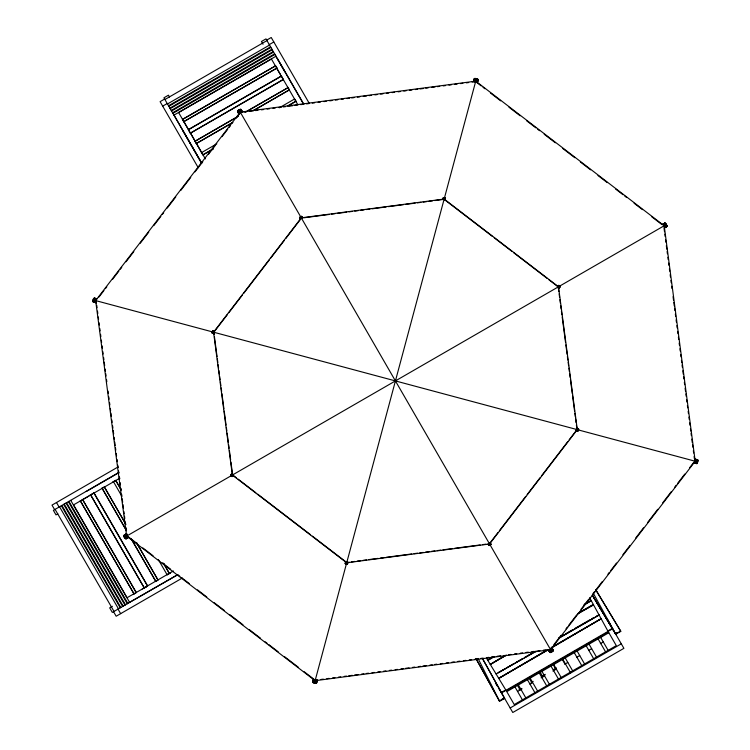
<?xml version="1.0" encoding="UTF-8"?>
<svg xmlns="http://www.w3.org/2000/svg" width="750" height="750" viewBox="0 0 750 750"><rect width="100%" height="100%" fill="white"/><g stroke="black" fill="none" stroke-linecap="round" stroke-linejoin="round"><path stroke-width="1.12" d="M346.641 562.603L346.969 564.047L347.034 562.669L346.659 564.075L345.637 563.691M445.059 198.375L443.663 197.85L443.212 199.556M238.566 111.844C239.184 115.688 240.122 110.419 241.613 112.237M241.875 111.328L241.059 111.45L239.85 109.359L242.316 111.534L240.666 109.237L242.278 112.031L240.666 109.237L238.041 110.409L237.487 111.544L238.688 113.634L239.953 113.719M300.338 218.981C300.844 216.731 304.312 218.803 301.537 216.309L299.606 217.716L300.338 218.981L299.944 217.022L301.191 217.912L300.459 216.647L301.772 217.659M345.891 563.869L346.097 561.975M489.881 543.15L488.513 543.947M488.1 544.181L489.094 545.578L488.372 544.312C490.547 544.284 490.059 541.163 491.006 544.481C489.637 547.594 486.516 542.306 489.591 545.503L488.681 544.022L489.713 545.241L490.603 544.603L490.134 544.387M548.981 650.513L549.797 650.391L550.997 652.472L548.531 650.297L550.191 652.603L548.569 649.809L550.191 652.603L553.331 650.784L552.159 648.206L550.903 648.113M552.122 648.694L553.369 650.297L552.159 648.206L550.753 649.959L551.962 652.05L549.797 650.391L550.753 649.959L552.816 651.431L551.484 648.6L550.697 648.544M552.666 650.991L551.812 651.778M316.425 679.791L317.259 680.747L316.256 683.4L312.75 682.463L313.584 679.341L312.75 682.463L313.209 679.659L313.416 682.95L314.034 680.616L313.378 680.128M474.422 82.041L473.597 81.094L474.6 78.441L478.097 79.378L477.262 82.491L478.266 79.847L477.075 80.259M93.319 299.972L93.469 301.369M96.675 299.691C94.969 298.884 96.159 303.028 95.597 301.753M212.072 331.847C211.022 334.069 216.319 333.628 212.025 332.972L213.384 332.85C214.95 331.125 212.841 329.728 212.072 331.847L213.713 331.622L212.297 331.247L214.003 331.228L212.587 330.844L214.284 331.125M576.103 430.041C576.619 432.534 578.119 426.919 576.431 428.812M578.569 430.05L576.928 430.266L578.334 430.641L576.628 430.669L578.044 431.044L576.347 430.763L577.762 431.147L578.569 430.05L578.663 429.413L577.003 428.916L578.419 429.291L577.884 430.688M445.134 199.913L445.416 198.216L445.041 199.631L444.637 199.341L445.012 197.925L445.134 199.913L445.416 198.216L443.784 197.597L443.062 197.841L442.791 199.537M473.766 81.553L474.6 78.441L474.788 80.681L477.647 82.172L478.097 79.378L477.478 81.722L477.441 78.891L476.812 81.225L476.456 78.516L475.828 80.841L475.416 78.347L474.788 80.681L473.972 80.766M443.663 197.85L443.287 199.256L443.981 197.812M314.203 679.669L315.103 680.7L475.753 81.141L476.887 81.975L477.403 79.35M444.741 198.019L444.675 199.791M347.344 562.631L346.847 564.291L346.219 564.197L345.122 563.391L346.219 561.731L345.216 563.672L345.497 561.975L345.619 563.962L345.6 562.256M347.447 562.059L347.569 564.047L346.847 564.291L345.994 562.556L346.219 564.197M317.091 680.278L316.256 683.4L316.059 681.159L314.034 680.616L314.4 683.325L315.019 680.991L315.441 683.484L316.059 681.159L316.875 681.066M443.588 198.141L443.147 199.378L443.522 197.972L443.841 198.328M283.228 79.444L190.294 133.209L283.5 79.491M212.578 331.266L212.222 332.597L213.75 333.113M697.537 461.869L696.994 462.9M444.037 199.106L443.784 197.597L442.913 199.059C443.344 196.716 442.031 200.025 444.637 199.341L444.422 197.7M316.462 682.612L317.259 680.747L316.631 683.081L315.806 682.125M125.831 534.469L126.534 534.066L123.741 535.678L124.294 537.45L126.047 538.856L128.138 537.656L128.353 537.206L125.559 538.819L127.003 537.103L125.831 534.469L123.872 536.494L125.953 535.284L124.294 537.45L126.384 536.25L124.913 538.303L127.003 537.103L128.138 537.656L126.047 538.856L127.65 537.619M127.884 536.691C126.994 537.947 125.391 533.653 127.144 535.05A1.312 0.506 60 0 0 126.3 534.984M231.881 475.763C231.075 477.319 230.484 472.894 232.744 474.347M231.947 474L232.772 474.056C227.344 474.806 235.566 478.641 231.947 474L230.972 475.041M232.134 475.894L232.088 476.653L233.053 475.903L231.394 476.316L232.284 475.069M558.497 286.003C562.819 283.463 555.881 291.741 559.95 287.166L558.553 288.169L559.875 286.669L558.684 287.897M558.759 286.125C558.666 284.541 560.484 287.681 559.153 286.809M664.716 224.231L665.297 223.012L667.106 226.153L664.312 227.775M665.062 223.931L665.906 224.006L666.638 225.647M238.491 116.1L194.963 141.291L235.481 117.938M558.347 286.819L559.237 285.572L557.288 285.966L558.853 285.262L557.972 286.303L558.609 287.4L559.612 286.088M183.844 121.612L276.919 68.081L183.844 121.612L188.428 129.553L281.269 76.041M93.853 298.941L93.553 299.353L96.188 299.559M212.503 333.094C215.4 333.647 211.191 333.609 212.794 332.7M577.837 429.197L578.419 428.691L578.663 429.413L577.153 429.666M694.969 461.859L694.369 462.375M694.641 462.966L695.662 460.284L694.791 459.253L697.903 460.087L697.997 460.903L696.966 463.594L694.172 463.134L693.853 462.759L696.966 463.594L694.172 463.134L697.453 462.928L695.119 462.309L697.828 461.944L695.503 461.325L697.997 460.903L695.662 460.284L697.903 460.087L697.584 459.713L695.25 459.084M315.975 679.95L316.5 680.541L315.103 680.7L126.647 536.091L95.644 300.591L240.253 112.144L475.753 81.141L664.2 225.741L664.106 227.109M98.981 297.019L103.959 290.531M105.384 288.675L106.809 286.819M112.5 279.413L118.894 271.069M120.319 269.213L121.744 267.356M126.009 261.797L133.828 251.606M140.231 243.263L148.763 232.144M153.741 225.656L160.856 216.384M162.281 214.528L163.697 212.681M167.259 208.041L175.791 196.922M180.769 190.434L190.725 177.459M194.991 171.9L202.809 161.709M208.5 154.294L215.616 145.022M222.019 136.678L227.7 129.272M229.125 127.416L230.55 125.559M236.241 118.144L240.506 112.584M213.544 332.184L301.275 217.847L444.159 199.041L558.497 286.772L577.303 429.656L489.572 543.984L346.688 562.8L232.359 475.069L213.544 332.184L211.969 332.475L213.431 333.347M227.372 314.634L213.844 332.259L214.153 334.584M228.797 312.778L242.325 295.144M243.75 293.287L269.391 259.875M270.816 258.019L284.344 240.394M285.769 238.537L301.434 218.119M231.019 475.8L232.031 474.488M489.422 543.722L497.962 532.584M499.387 530.728L525.731 496.388M527.156 494.531L539.981 477.834M541.406 475.978L567.75 441.637M569.175 439.781L577.003 429.572M551.062 648.328L552.478 646.472M553.903 644.616L561.019 635.353M565.997 628.866L567.413 627.009M568.837 625.153L576.656 614.963M580.931 609.403L588.75 599.203M593.016 593.644L594.441 591.788M602.259 581.597L595.866 589.941L620.784 631.294L615.741 634.2L592.378 595.266M607.95 574.181L609.375 572.325M610.8 570.478L616.481 563.062M622.884 554.719L630 545.447M635.691 538.041L643.509 527.841M647.775 522.281L657.731 509.306M662.709 502.819L671.241 491.7M674.803 487.059L676.219 485.212M677.644 483.356L684.759 474.084M689.738 467.597L694.003 462.037M549.497 650.034L550.603 649.697L695.203 461.241L664.2 225.741L663.413 224.887M301.181 217.106C302.053 215.784 298.912 217.594 300.497 217.509M301.472 217.134L301.537 216.309L302.512 218.006M489.159 544.763L488.831 545.447L488.119 543.881M489.45 544.781L489.713 545.241L488.991 543.975M551.456 648.909L550.603 649.697L315.103 680.7M550.294 651.253L549.741 652.388L548.569 649.809M232.744 122.456L196.275 143.559L232.744 122.541M558.188 286.913L559.219 285.863M124.95 537.834L124.566 537.3L126.384 535.491M559.453 286.181L558.394 287.587L559.659 286.856M475.219 78.759C474.328 79.603 476.231 78.019 476.991 79.041M315.637 683.072L313.444 682.491M347.944 562.631L346.594 562.781M346.969 564.047L346.8 563.559M557.587 285.994L558.422 285.506M663.206 224.222L664.8 222.975L662.494 224.625L665.297 223.012L663.844 224.738L664.809 227.812L667.106 226.153L665.016 227.363L666.984 225.347L664.894 226.547L666.553 224.381L664.462 225.591L665.934 223.528L663.844 224.738L662.709 224.184L664.584 223.425M238.509 110.438L239.044 110.053M294.544 99.028L279.403 107.747M505.237 655.275L490.284 664.434L505.434 655.613M578.147 613.256L593.522 604.828L577.331 614.175M546.816 650.1L498.759 678.366L546.938 650.306M551.953 647.381L601.134 618.741L552.075 647.587M164.644 99.037L160.106 101.662L198.244 167.709M266.7 40.116L271.228 37.5L309.366 103.556M164.916 99.516L266.972 40.594M162.694 106.134L167.231 103.519L167.484 103.969L269.541 45.047M269.278 44.597L273.816 41.981M168.525 105.769L270.581 46.847M168.844 106.312L270.891 47.391M169.884 108.112L271.931 49.191M170.194 108.656L272.25 49.734M171.234 110.456L273.291 51.534M171.544 111L273.6 52.078M172.584 112.8L274.641 53.878M172.903 113.344L274.95 54.422M173.944 115.144L275.991 56.222M182.531 119.344L275.606 65.812L182.391 119.541L183.891 121.903M188.325 129.806L281.541 76.087M245.559 112.022L288.169 87.562L247.641 110.925M252.928 110.822L289.256 89.878M253.003 110.859L289.472 89.831M216.834 143.812L201.506 152.634L196.416 143.391M212.953 149.062L202.819 154.903L213.122 149.034M287.916 105.844L296.016 101.175M287.794 105.984L295.866 101.325M118.059 466.969L52.003 505.106L54.628 509.644M118.753 472.5L53.391 510.356L56.006 514.894L57.834 513.834M86.203 491.531L118.8 472.716M88.828 496.059L73.537 504.9L127.041 597.731L147.562 586.013M89.934 495.178L93.863 492.919M101.709 488.381L103.678 487.247M112.519 482.147L115.472 480.441M80.316 500.728L134.044 593.944L80.344 500.963L119.878 478.134M124.35 535.913L126.441 534.703M232.284 474.609L231.019 475.341L232.238 474.309L232.678 475.303M126.647 536.091L664.2 225.741M133.031 594.534L135.919 592.856M142.341 588.909L173.4 570.975M112.434 606.291L109.688 607.875L112.312 612.413L177.619 574.706M155.438 581.466L157.434 580.312M167.1 574.734L170.203 572.934M143.653 588.384L147.581 586.125M155.428 581.587L157.387 580.453M167.222 574.781L170.175 573.075M129.084 602.597L177.703 574.772M182.222 578.1L116.166 616.238L113.541 611.7L114.019 611.428L55.097 509.372M584.963 603.825L586.987 602.653M589.012 601.481L591.272 600.712L584.175 604.809L591.272 600.712M487.847 660.422L493.931 656.906M579.131 612.619L593.297 604.434M490.284 664.434L506.484 655.087M505.163 668.728L498.103 672.797L522.347 658.931M507.178 667.566L514.228 663.488M516.244 662.325L522.291 658.837M524.306 657.675L531.356 653.597M533.372 652.434L535.388 651.272M560.588 636.731L563.606 634.978M565.622 633.816L572.672 629.747M574.688 628.584L589.809 619.856M591.825 618.694L593.841 617.531M596.859 615.778L599.1 615.019L558.797 638.288M536.625 651.084L496.087 673.959M552.853 646.613L601.134 618.741M498.759 678.366L548.044 649.913M501.244 692.522L504.872 690.431M611.466 628.884L607.837 630.984L608.391 631.941L506.334 690.862L486.647 658.434M498.441 687.947L501.478 692.916L612.6 628.762L607.584 619.556M502.275 698.962L504.291 697.8M502.331 699.047L504.347 697.884M519.047 689.541L521.072 688.378M531.169 682.547L533.194 681.375M542.288 676.125L545.316 674.372M553.406 669.712L556.434 667.959M615.422 633.638L617.484 632.569M499.256 700.706L499.584 701.269L504.619 698.362L482.484 658.547M517.556 691.444L522.112 688.819M530.053 684.225L532.041 683.081L529.434 678.562M541.116 677.841L544.847 675.694M552.9 671.044L555.881 669.319L553.275 664.8M564.825 664.153L567.806 662.438M576.881 657.197L579.731 655.556M588.666 650.391L591.647 648.666M600.375 643.631L603.281 641.953M510.169 707.981L621.3 643.819M524.372 657.778L535.481 651.422M558.703 638.128L599.1 615.019M499.312 700.791L504.619 698.362M615.469 633.731L620.784 631.294L620.456 630.731M665.175 227.381L666.891 226.603L666.403 226.566M558.253 288.141L559.819 287.438L559.134 287.1M126.534 534.066L123.741 535.678L126.047 534.028L123.956 535.228L125.091 535.791M232.209 476.381L233.353 475.922M96.684 298.697L93.881 298.238L96.225 298.866L95.728 299.531L93.394 298.903L94.35 298.078L96.684 298.697L93.394 298.903L93.019 299.887L93.263 302.128L96.066 302.578M697.116 459.881L697.584 459.713L695.578 459.469M214.162 331.584L212.391 331.519M239.644 109.791L240.431 109.837M299.878 217.838L300.375 217.762M490.266 544.125L491.025 544.181L489.956 543.6L490.688 544.866L489.441 543.975L490.172 545.241L488.859 544.237M243.975 112.125L246.291 111.825M249.769 111.366L252.084 111.056M255.563 110.606L257.878 110.297M261.356 109.837L263.672 109.538M267.141 109.078L269.456 108.769M272.934 108.319L275.25 108.009M278.728 107.55L281.044 107.25M283.359 106.941L285.675 106.641M289.153 106.181L292.622 105.722M294.938 105.422L297.253 105.113M300.731 104.653L303.047 104.353M306.525 103.894L308.841 103.584M312.309 103.134L314.625 102.825M318.103 102.366L320.419 102.066M323.897 101.606L326.212 101.306M329.691 100.847L332.006 100.537M335.475 100.078L337.791 99.778M341.269 99.319L343.584 99.019M347.062 98.559L349.378 98.25M351.694 97.95L354.009 97.641M357.488 97.181L359.803 96.881M363.272 96.422L366.75 95.963M369.066 95.663L371.381 95.353M374.859 94.894L377.175 94.594M380.644 94.134L382.959 93.834M386.438 93.375L388.753 93.066M392.231 92.606L394.547 92.306M398.016 91.847L400.341 91.547M403.809 91.087L406.125 90.778M409.603 90.319L411.919 90.019M415.397 89.559L417.712 89.259M420.028 88.95L423.497 88.491M425.812 88.191L428.137 87.881M431.606 87.422L435.084 86.972M437.4 86.662L439.716 86.363M443.194 85.903L445.509 85.594M448.978 85.144L451.294 84.834M454.772 84.375L457.087 84.075M460.566 83.616L462.881 83.306M466.35 82.856L468.675 82.547M472.144 82.088L474.459 81.787M303.75 217.809L329.269 214.453M331.584 214.144L335.062 213.694M337.387 213.384L346.659 212.166M348.984 211.856L352.462 211.397M354.778 211.097L358.256 210.638M360.581 210.328L364.059 209.869M366.375 209.569L369.853 209.109M372.178 208.8L386.091 206.972M388.416 206.662L403.491 204.684M405.806 204.375L415.087 203.156M417.403 202.847L420.881 202.387M423.206 202.088L426.684 201.628M429 201.319L432.488 200.869M434.803 200.559L444.084 199.341L492.337 236.363M349.088 562.191L346.772 562.5L312.431 536.156M351.412 561.891L354.891 561.431M357.206 561.122L360.684 560.672M363.009 560.363L366.488 559.903M368.803 559.603L378.084 558.375M380.4 558.075L383.878 557.616M386.203 557.306L411.713 553.95M414.037 553.641L417.516 553.181M419.831 552.881L423.309 552.422M425.634 552.112L429.113 551.663M431.428 551.353L434.916 550.894M437.231 550.594L440.709 550.134M443.025 549.825L452.306 548.606M454.631 548.297L480.141 544.941M482.456 544.631L485.944 544.181M315.234 680.203L317.55 679.903M321.019 679.444L323.344 679.134M326.812 678.684L329.128 678.375M332.606 677.916L334.922 677.616M338.4 677.156L340.716 676.847M344.184 676.397L346.5 676.087M348.816 675.788L352.294 675.328M354.609 675.019L358.087 674.559M361.556 674.109L363.872 673.8M366.197 673.5L368.512 673.191M371.981 672.731L374.297 672.431M377.775 671.972L380.091 671.663M383.569 671.213L385.884 670.903M389.353 670.444L391.669 670.144M395.147 669.684L397.462 669.375M400.941 668.925L403.256 668.616M405.572 668.316L409.05 667.856M412.519 667.397L414.834 667.087M418.312 666.638L420.628 666.328M422.944 666.028L426.422 665.569M429.891 665.109L432.206 664.8M434.531 664.5L436.847 664.191M440.316 663.741L442.631 663.431M446.109 662.972L448.425 662.672M451.903 662.212L454.219 661.903M457.688 661.453L460.003 661.144M463.481 660.684L465.797 660.384M469.275 659.925L471.591 659.616M475.069 659.166L477.384 658.856M480.853 658.397L483.169 658.097M486.647 657.638L488.962 657.337M491.278 657.028L494.756 656.569M497.072 656.269L500.541 655.809M508.65 654.741L510.966 654.431M514.444 653.981L516.759 653.672M520.237 653.212L522.553 652.913M526.022 652.453L528.337 652.153M531.816 651.694L534.131 651.384M537.609 650.925L539.925 650.625M543.394 650.166L545.719 649.866M315.75 680.803L316.256 680.747M577.256 429.037L578.616 428.925L577.003 428.316M578.419 429.291L577.041 429.225L578.447 429.609M578.241 430.369L576.347 430.162M95.644 300.591L695.203 461.241M576.15 430.538L577.566 430.912M96.122 298.744L94.35 298.078L94.763 299.269M475.622 81.628L481.181 85.903M483.038 87.319L484.884 88.744M490.453 93.009L500.644 100.838M508.987 107.231L520.106 115.772M526.594 120.75L535.866 127.856M537.712 129.281L539.569 130.706M544.2 134.259L555.328 142.791M562.734 148.481L574.791 157.725M580.35 161.991L590.541 169.819M597.956 175.5L607.228 182.616M615.562 189.019L622.978 194.709M624.834 196.125L626.691 197.55M634.097 203.241L642.441 209.644M651.712 216.75L661.903 224.578M494.194 237.787L511.828 251.325M513.684 252.741L547.087 278.381M548.944 279.806L558.225 286.922M236.334 477.759L232.622 474.909L230.944 462.15M238.191 479.184L255.825 492.712M257.681 494.138L310.575 534.731M137.287 543.666L127.097 535.837L126.788 533.522M142.847 547.931L153.047 555.75M162.309 562.866L170.653 569.269M178.069 574.95L179.916 576.375M181.772 577.8L189.188 583.491M197.531 589.884L206.794 597M214.209 602.691L224.409 610.509M229.969 614.775L242.944 624.731M249.431 629.709L260.55 638.25M265.181 641.803L267.037 643.228M268.894 644.644L278.156 651.759M284.644 656.737L298.547 667.406M304.106 671.672L314.306 679.491M551.606 649.341L553.331 650.784L551.719 647.991M302.269 217.575L301.041 216.384L301.959 217.866L300.553 216.806M489.347 543.816L490.406 544.847M490.275 543.216L490.753 544.05M113.531 481.8L121.669 495.928M301.228 216.6L302.109 218.138M495.403 682.978L497.222 685.959M595.659 589.622L620.503 630.825M592.603 595.622L613.059 629.719M592.312 595.097L615.741 634.2L593.306 593.222M612.6 628.762L623.906 648.337L512.784 712.5L501.478 692.916M275.644 55.847L284.803 71.7M303.844 104.25L279.938 62.841M303.628 104.297L265.988 38.887L261.45 41.503L263.034 44.25M280.275 74.325L271.444 59.034L178.613 112.538L205.369 158.897M281.25 75.806L283.312 79.369M287.859 87.244L289.012 89.241M294.591 98.916L295.819 101.044M276.684 68.1L297.956 104.934M600.675 637.434L608.137 650.363M598.106 638.916L605.887 652.388M589.041 644.147L596.812 657.619M586.191 645.797L593.962 659.269M577.116 651.038L584.897 664.5M574.266 652.678L581.737 665.606M565.2 657.919L572.663 670.847M562.772 659.316L570.553 672.788M562.35 659.559L564.956 664.078M240.253 112.144L301.153 217.622M301.275 217.847L489.572 543.984M490.284 545.222L550.603 649.697M553.706 664.556L561.478 678.019M550.997 666.112L558.769 679.584M541.922 671.353L549.394 684.281M540.225 672.337L542.831 676.856M539.222 672.919L546.684 685.847M530.147 678.15L537.919 691.622M527.438 679.716L534.9 692.644M518.372 684.956L526.144 698.428M517.519 685.444L520.125 689.963M514.95 686.925L522.731 700.397M169.519 97.013L168.469 95.184L163.931 97.809L201.638 163.116M188.522 130.134L190.219 133.078M194.747 140.925L196.453 143.869M201.562 152.719L202.697 154.688M201.713 163.041L173.747 114.581M182.85 130.772L201.572 163.2M70.734 500.344L129.647 602.4M68.925 501.384L127.847 603.441M68.381 501.694L127.303 603.75M66.581 502.744L125.503 604.791M66.037 503.053L124.959 605.109M64.237 504.094L123.159 606.15M63.694 504.403L122.616 606.459M61.894 505.444L120.816 607.5M61.35 505.763L120.272 607.809M59.55 506.803L118.472 608.85L118.022 609.113L120.647 613.65M56.484 502.519L59.1 507.056M277.631 58.847L278.784 60.844M275.587 65.766L277.256 68.662M190.388 132.956L195.094 141.103M121.069 489.553L115.678 480.319L120.928 489.441M163.537 563.222L169.406 573.525L163.566 563.391M158.316 559.509L167.044 574.65M104.334 486.863L125.362 523.341M158.062 580.069L136.453 542.587L157.894 579.928M104.391 487.078L125.906 524.419M126.009 529.716L102.066 488.175L126.534 530.784M132.441 540.853L155.803 581.381L131.184 538.856M93.994 492.834L147.131 585.037M93.947 493.106L147.459 585.947M82.584 499.425L136.312 592.631M82.613 499.659L136.116 592.5M482.7 658.894L502.078 693.797M475.95 658.462L499.584 701.269L478.022 658.434M476.391 659.325L499.584 701.269M589.594 597.656L608.062 631.378M242.278 112.031L241.116 109.453L241.537 111.759M124.294 536.7L124.566 537.3M347.466 563.766L347.719 562.828L347.344 564.244L347.222 562.884M664.059 228.309L664.519 231.788M664.828 234.103L665.128 236.419M665.588 239.897L665.897 242.213M666.347 245.691L666.806 249.159M667.116 251.475L667.416 253.791M667.875 257.269L668.184 259.584M668.634 263.062L668.944 265.378M669.403 268.847L669.703 271.163M670.163 274.641L670.472 276.956M670.922 280.434L671.231 282.75M671.691 286.219L671.991 288.544M673.059 296.644L673.519 300.122M673.819 302.438L674.278 305.916M674.587 308.231L674.888 310.547M675.347 314.025L675.656 316.341M676.106 319.809L676.416 322.125M676.875 325.603L677.175 327.919M677.634 331.397L677.944 333.712M678.394 337.181L678.703 339.497M679.163 342.975L679.462 345.291M679.922 348.769L680.231 351.084M680.681 354.553L680.991 356.878M681.45 360.347L681.75 362.662M682.059 364.978L682.359 367.294M682.819 370.772L683.278 374.25M683.578 376.566L683.888 378.881M684.347 382.35L684.647 384.675M685.106 388.144L685.566 391.622M685.866 393.938L686.175 396.253M686.634 399.731L686.934 402.047M687.394 405.516L687.694 407.831M688.153 411.309L688.462 413.625M688.922 417.103L689.222 419.419M689.681 422.887L689.981 425.212M690.441 428.681L690.75 430.997M691.05 433.312L691.359 435.628M691.819 439.106L692.269 442.584M692.578 444.9L692.878 447.216M693.337 450.684L693.647 453.009M694.106 456.478L694.406 458.794M558.384 288.084L558.834 291.562M559.144 293.888L559.603 297.366M559.903 299.681L560.363 303.159M560.672 305.484L561.131 308.962M561.431 311.278L561.891 314.756M562.2 317.081L565.556 342.591M565.866 344.916L567.084 354.188M567.384 356.512L567.844 359.991M568.153 362.306L568.612 365.784M568.913 368.109L569.372 371.588M569.681 373.903L570.141 377.381M570.441 379.706L572.278 393.619M572.578 395.944L574.566 411.019M574.866 413.334L575.325 416.812M575.634 419.137L576.094 422.616M576.394 424.931L576.853 428.409M214.453 336.9L217.05 356.616M217.359 358.941L217.819 362.419M218.119 364.734L218.578 368.212M218.887 370.538L219.338 374.016M219.647 376.331L220.106 379.809M220.406 382.134L220.866 385.613M221.175 387.928L221.634 391.406M221.934 393.731L223.922 408.806M224.231 411.122L226.059 425.044M226.369 427.359L226.819 430.837M227.128 433.163L228.347 442.434M228.656 444.759L229.116 448.238M229.416 450.553L230.644 459.834M96.141 300.722L96.441 303.038M96.75 305.353L97.05 307.678M97.509 311.147L97.819 313.463M98.278 316.941L98.578 319.256M99.037 322.734L99.337 325.05M99.797 328.519L100.106 330.834M100.566 334.312L100.866 336.628M101.325 340.106L101.625 342.422M102.084 345.891L102.394 348.206M102.853 351.684L103.153 354M103.612 357.478L103.913 359.794M104.222 362.109L104.681 365.587M105.131 369.056L105.441 371.372M105.75 373.688L106.05 376.003M106.509 379.481L106.809 381.797M108.037 391.069L108.338 393.384M108.797 396.853L109.097 399.169M109.556 402.647L109.866 404.962M110.316 408.441L110.625 410.756M110.934 413.072L111.384 416.541M111.844 420.019L112.153 422.334M112.603 425.812L112.912 428.128M113.213 430.444L113.672 433.922M114.131 437.391L114.441 439.706M114.741 442.022L115.2 445.5M115.5 447.816L115.809 450.131M116.269 453.609L116.569 455.925M117.028 459.403L117.337 461.719M117.787 465.188L118.097 467.503M118.556 470.981L118.856 473.297M119.316 476.775L119.625 479.091M120.075 482.559L120.384 484.875M120.844 488.353L121.144 490.669M121.603 494.147L121.912 496.462M122.213 498.778L122.672 502.256M122.972 504.572L123.431 508.041M123.891 511.519L124.2 513.834M124.5 516.15L124.809 518.466M125.259 521.944L125.569 524.259M126.028 527.728L126.328 530.053M695.25 460.078L695.306 460.594M238.725 113.138L238.688 113.634L237.487 111.544L238.725 113.138L241.059 111.45L238.894 109.791L240.094 111.881L238.041 110.409L239.241 112.5L237.525 111.047L238.725 113.138M95.353 300.516L95.597 302.747L92.944 301.744L95.184 301.556L92.859 300.928L95.353 300.516L95.728 299.531L93.019 299.887L95.353 300.516M90.591 494.803L144.309 588.009L90.591 494.803M474.216 78.759L473.597 81.094L474.216 78.759M232.078 473.728L230.681 474.722L232.078 473.728M493.706 656.512L487.622 660.028L493.716 656.541M608.841 632.719L506.784 691.641L514.247 704.569L616.303 645.647L608.841 632.719M213.6 332.662L212.222 332.597L213.6 332.662"/></g></svg>
